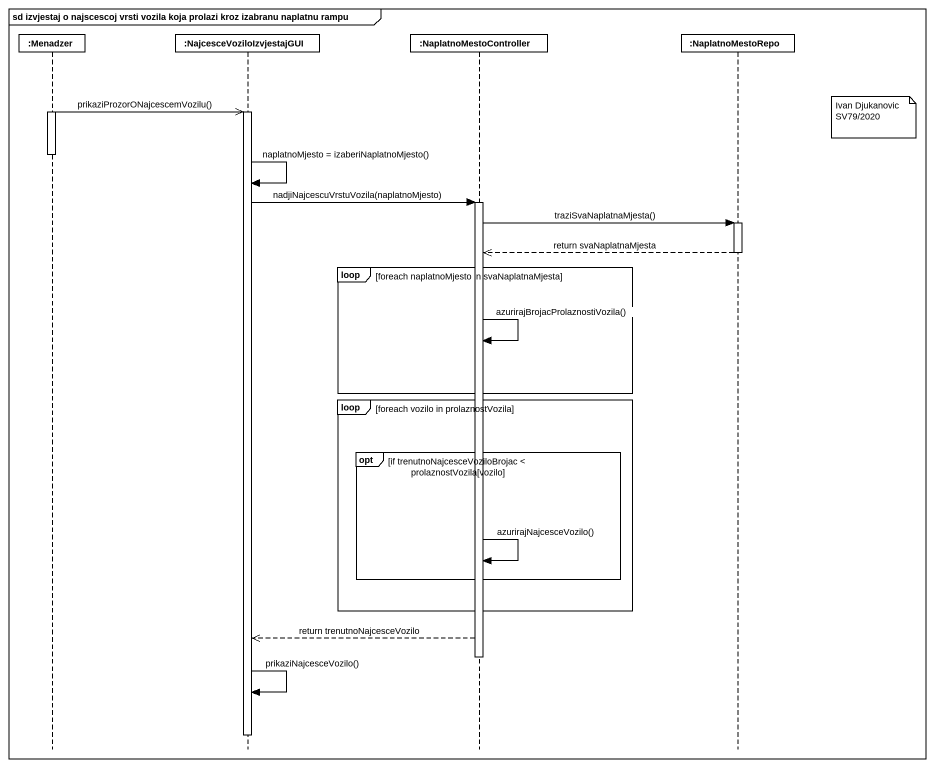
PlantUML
@startuml
mainframe sd izvjestaj o najscescoj vrsti vozila koja prolazi kroz izabranu naplatnu rampu
hide footbox
participant ":Menadzer" as Menadzer
participant ":NajcesceVoziloIzvjestajGUI" as NajcesceVoziloIzvjestajGUI
participant ":NaplatnoMestoController" as NaplatnoMestoController
participant ":NaplatnoMestoRepo" as NaplatnoMestoRepo

activate Menadzer
Menadzer ->> NajcesceVoziloIzvjestajGUI : prikaziProzorONajcescemVozilu()
activate NajcesceVoziloIzvjestajGUI
note right of NaplatnoMestoRepo
  Ivan Djukanovic
  SV79/2020
end note
deactivate Menadzer
NajcesceVoziloIzvjestajGUI -> NajcesceVoziloIzvjestajGUI : naplatnoMjesto = izaberiNaplatnoMjesto()
NajcesceVoziloIzvjestajGUI -> NaplatnoMestoController : nadjiNajcescuVrstuVozila(naplatnoMjesto)
activate NaplatnoMestoController
NaplatnoMestoController -> NaplatnoMestoRepo : traziSvaNaplatnaMjesta()
activate NaplatnoMestoRepo
NaplatnoMestoRepo -->> NaplatnoMestoController : return svaNaplatnaMjesta
deactivate NaplatnoMestoRepo
loop foreach naplatnoMjesto in svaNaplatnaMjesta
  NaplatnoMestoController -> NaplatnoMestoController : azurirajBrojacProlaznostiVozila()
end
loop foreach vozilo in prolaznostVozila
  opt if trenutnoNajcesceVoziloBrojac < prolaznostVozila[vozilo
    NaplatnoMestoController -> NaplatnoMestoController : azurirajNajcesceVozilo()
  end
end
NaplatnoMestoController -->> NajcesceVoziloIzvjestajGUI : return trenutnoNajcesceVozilo
deactivate NaplatnoMestoController
NajcesceVoziloIzvjestajGUI -> NajcesceVoziloIzvjestajGUI : prikaziNajcesceVozilo()
deactivate NajcesceVoziloIzvjestajGUI
@enduml
